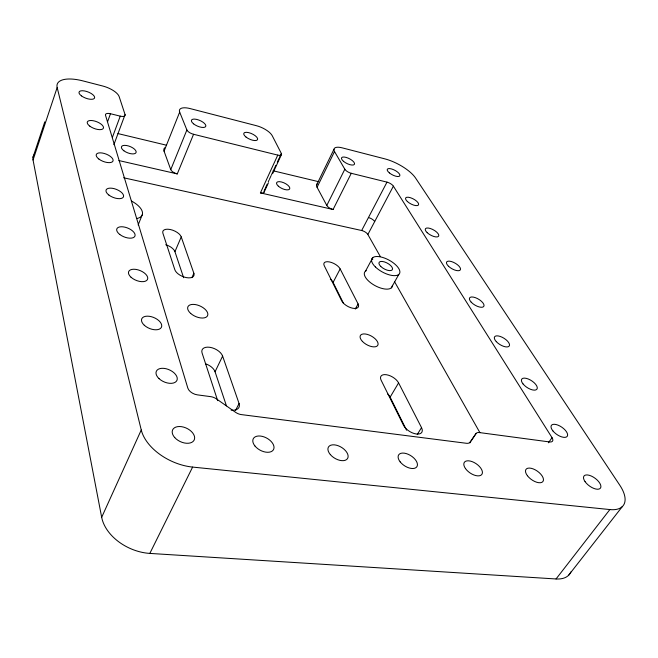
<?xml version="1.0" encoding="UTF-8"?>
<svg xmlns="http://www.w3.org/2000/svg" width="658" height="658" viewBox="0 0 658 658"><rect width="100%" height="100%" fill="white"/><g stroke="black" fill="none" stroke-linecap="round" stroke-linejoin="round"><path stroke-width="0.99" d="M32.999 157.32L44.785 121.837M570.856 571.95A36.914 19.501 37.9 0 1 556.043 578.966L149.835 553.411A42.614 29.585 24.6 0 1 101.677 517.311L33.048 159.993L57.164 87.514A31.354 12.527 21 0 1 82.826 80.876L102.804 86.033A15.34 6.054 21.4 0 1 119.172 96.652L125.069 114.607L113.883 144.678M107.608 121.64L110.486 113.735L120.241 116.145A6.243 2.533 21.7 0 0 125.069 114.607M112.534 136.987L120.241 116.145M179.675 112.115L186.888 129.971A5.988 2.402 23.3 0 0 193.559 134.281L177.273 173.901A5.864 2.542 23 0 1 170.759 169.616L164.064 151.192L179.675 112.115A14.575 5.692 23.3 0 1 190.08 108.57L256.406 125.694A14.048 5.396 24.8 0 1 272.256 135.77L281.328 153.446L280.588 155.041M138.155 224.954L142.153 214.985M170.759 169.616L186.888 129.971M183.64 277.734L174.938 251.669L181.238 236.913A9.977 4.795 23 0 0 170.192 229.502A9.977 4.795 23 0 0 162.888 233.212L174.831 269.722A10.372 5.223 23.5 0 0 186.411 277.618A10.372 5.223 23.5 0 0 193.863 273.276L181.238 236.913M191.897 277.709L193.863 273.276M101.677 517.311L141.256 429.978L57.164 87.514M317.411 183.582A13.201 5.322 26.5 0 0 317.074 187.291L326.796 205.444A5.412 2.237 26.7 0 0 333.047 209.483L260.412 192.893L277.766 155.115A5.725 2.245 25.2 0 0 281.328 153.446M264.36 190.261L265.067 188.723M265.421 187.949L267.197 184.092M268.275 181.773L268.99 180.218M269.344 179.437L271.137 175.546M271.499 174.765L274.386 168.497M274.748 167.708L275.842 165.347M277.298 162.189L279.124 158.224M279.486 157.427L280.226 155.839M264.171 192.054L268.448 182.784M272.757 173.424L281.525 154.424M226.442 405.854L215.059 371.778L222.61 356.085A11.285 6.267 25.1 0 0 209.902 347.309A11.285 6.267 25.1 0 0 202.064 352.951L217.675 400.664M316.597 184.939L333.968 149.276M317.074 187.291L334.519 151.537A13.448 5.009 26.5 0 1 342.144 147.836L384.782 158.849A26.591 9.788 27.5 0 1 415.617 178.112L619.795 485.217A38.583 18.07 36.3 0 1 609.867 509.563L556.043 578.966M149.835 553.411L192.613 467.081L609.867 509.563M326.796 205.444L344.833 169.229L334.519 151.537M333.088 209.491L351.273 173.301L386.994 182.134A5.461 2.064 27.5 0 1 393.385 186.165L552.037 437.677A7.378 3.455 34.5 0 1 549.636 441.954L479.452 432.569A7.649 3.816 33.7 0 0 476.055 433.523L469.894 442.275A7.723 3.923 33.4 0 1 466.399 443.286L241.396 414.606A8.439 4.935 26.8 0 1 235.408 412.212L216.663 399.036A8.513 5.017 25.7 0 0 210.675 396.642L197.384 394.866A8.472 4.96 24.9 0 1 187.834 388.13L105.51 115.282A6.325 2.591 21.5 0 1 110.486 113.735M235.474 410.6L239.06 403.494L222.61 356.085M343.435 303.223L333.088 282.422L340.153 268.916A9.212 4.187 27.3 0 0 329.494 261.942A9.212 4.187 27.3 0 0 324.254 265.717L341.716 300.87A9.574 4.524 28.2 0 0 352.869 308.265A9.574 4.524 28.2 0 0 358.1 303.93L340.153 268.916M123.663 177.775L361.661 230.514L386.994 182.134M380.324 256.554L367.855 234.503L393.385 186.165M365.552 271.08L372.79 257.607M355.295 309.087L358.1 303.93M391.313 287.867L398.789 274.452M406.562 430.192L390.136 397.144L398.584 382.89A10.446 5.305 30.5 0 0 386.411 374.731A10.446 5.305 30.5 0 0 381.13 380.225L403.486 425.249A10.964 5.758 32.1 0 0 416.317 433.992A10.964 5.758 32.1 0 0 421.523 427.634L398.584 382.89M417.279 434.453L421.523 427.634M469.894 442.892L470.766 441.559M471.21 440.893L472.082 439.56M472.526 438.894L476.055 433.523M548.435 442.785L552.037 437.677M568.578 575.306L622.32 506.586M118.892 160.56L177.273 173.901M117.922 133.574L166.244 145.155M273.193 170.8L318.653 181.698M193.559 134.281L277.766 155.115M394.677 281.928L479.937 432.693M192.613 467.081A44.958 27.932 25.1 0 1 141.256 429.978M33.048 159.993A30.219 13.736 20 0 1 34.01 154.836M351.273 173.301A5.519 2.106 26.7 0 1 344.833 169.229M264.006 191.026A5.609 2.385 25 0 1 260.412 192.893M361.661 230.514A5.322 2.237 27.6 0 1 367.855 234.503M368.439 217.568A5.363 2.196 27.6 0 1 374.69 221.565M372.535 259.622A7.065 3.068 28.3 0 1 372.815 259.063M392.448 285.284A15.578 6.942 28.5 0 1 374.69 285.432A15.578 6.942 28.5 0 1 366.226 270.652M131.501 201.052A19.403 9.163 21.6 0 1 136.782 218.538M239.06 403.494A11.819 6.901 26.3 0 1 231.131 410.131M164.064 151.192A14.279 6.029 23 0 1 164.771 147.762M330.341 279.206A9.138 4.261 27.4 0 1 333.088 282.422M387.603 393.846A10.355 5.387 30.7 0 1 390.128 397.144M165.701 244.71A9.895 4.877 22.9 0 1 174.938 251.66M205.419 363.734A11.178 6.358 25 0 1 215.059 371.77M81.444 95.887A8.307 3.315 21 0 0 94.456 98.239A8.307 3.315 21 0 0 84.569 90.952A8.307 3.315 21 0 0 81.444 95.887M465.519 468.619A10.627 5.527 34.4 0 0 481.582 474.722A10.627 5.527 34.4 0 0 472.271 461.677A10.627 5.527 34.4 0 0 465.519 468.619M407.36 201.496A7.304 2.78 28.1 0 0 418.414 205.041A7.304 2.78 28.1 0 0 410.502 197.729A7.304 2.78 28.1 0 0 407.36 201.496M427.198 232.685A7.592 2.994 28.8 0 0 438.59 236.247A7.592 2.994 28.8 0 0 430.25 228.466A7.592 2.994 28.8 0 0 427.198 232.685M400.146 461.842A10.865 5.955 32.9 0 0 416.744 466.909A10.865 5.955 32.9 0 0 406.422 453.633A10.865 5.955 32.9 0 0 400.146 461.842M254.942 445.984A11.49 6.893 28.4 0 0 273.202 450.088A11.49 6.893 28.4 0 0 262.09 436.328A11.49 6.893 28.4 0 0 254.942 445.984M174.748 437.586A11.91 7.394 25.1 0 0 193.937 440.449A11.91 7.394 25.1 0 0 181.575 426.68A11.91 7.394 25.1 0 0 174.748 437.586M159.03 378.638A11.268 6.58 23.7 0 0 176.895 380.464A11.268 6.58 23.7 0 0 163.957 368.365A11.268 6.58 23.7 0 0 159.03 378.638M144.308 325.258A10.709 5.881 22.7 0 0 161.342 327.421A10.709 5.881 22.7 0 0 149.185 316.276A10.709 5.881 22.7 0 0 144.308 325.258M131.065 277.281A10.207 5.289 22.1 0 0 147.351 279.699A10.207 5.289 22.1 0 0 135.893 269.393A10.207 5.289 22.1 0 0 131.065 277.281M119.764 234.462A9.755 4.779 21.7 0 0 134.931 236.115A9.755 4.779 21.7 0 0 122.964 226.829A9.755 4.779 21.7 0 0 119.764 234.462M108.858 195.039A9.344 4.335 21.4 0 0 123.433 196.931A9.344 4.335 21.4 0 0 112.057 188.237A9.344 4.335 21.4 0 0 108.858 195.039M98.922 159.088A8.965 3.948 21.2 0 0 112.929 161.169A8.965 3.948 21.2 0 0 102.105 152.993A8.965 3.948 21.2 0 0 98.922 159.088M89.817 126.155A8.62 3.611 21.1 0 0 103.306 128.392A8.62 3.611 21.1 0 0 92.967 120.677A8.62 3.611 21.1 0 0 89.817 126.155M330.341 454.588A11.145 6.407 30.9 0 0 347.564 458.511A11.145 6.407 30.9 0 0 336.156 445.137A11.145 6.407 30.9 0 0 330.341 454.588M527.42 475.726A10.413 5.141 35.4 0 0 542.834 481.623A10.413 5.141 35.4 0 0 533.194 468.907A10.413 5.141 35.4 0 0 527.42 475.726M585.077 481.664A10.224 4.787 36.2 0 0 600.112 488.483A10.224 4.787 36.2 0 0 591.41 476.088A10.224 4.787 36.2 0 0 585.077 481.664M552.901 430.908A9.623 4.409 34.5 0 0 567.097 436.476A9.623 4.409 34.5 0 0 557.951 425.126A9.623 4.409 34.5 0 0 552.901 430.908M523.077 383.984A9.105 4.063 33 0 0 536.714 389.421A9.105 4.063 33 0 0 528.242 378.992A9.105 4.063 33 0 0 523.077 383.984M496.296 341.642A8.661 3.759 31.7 0 0 509.193 346.075A8.661 3.759 31.7 0 0 500.261 336.46A8.661 3.759 31.7 0 0 496.296 341.642M471.21 302.186A8.266 3.471 30.6 0 0 483.663 306.57A8.266 3.471 30.6 0 0 475.29 297.63A8.266 3.471 30.6 0 0 471.21 302.186M448.591 266.326A7.912 3.224 29.6 0 0 460.337 269.887A7.912 3.224 29.6 0 0 451.544 261.588A7.912 3.224 29.6 0 0 448.591 266.326M389.388 172.906A7.041 2.591 27.5 0 0 399.809 175.809A7.041 2.591 27.5 0 0 391.494 168.933A7.041 2.591 27.5 0 0 389.388 172.906M343.534 161.35A7.197 2.706 26.6 0 0 354.391 164.368A7.197 2.706 26.6 0 0 346.124 157.402A7.197 2.706 26.6 0 0 343.534 161.35M362.377 341.362A9.985 4.894 29.3 0 0 377.676 345.466A9.985 4.894 29.3 0 0 367.197 334.363A9.985 4.894 29.3 0 0 362.377 341.362M190.688 313.43A10.808 5.716 24.2 0 0 207.558 315.708A10.808 5.716 24.2 0 0 194.965 304.506A10.808 5.716 24.2 0 0 190.688 313.43M375.373 266.926A15.693 6.81 28.4 0 0 399.283 273.925A15.693 6.81 28.4 0 0 382.512 257.401A15.693 6.81 28.4 0 0 375.373 266.926M380.727 266.4A7.559 3.282 28.4 0 0 392.267 269.821A7.559 3.282 28.4 0 0 384.239 261.851A7.559 3.282 28.4 0 0 380.727 266.4M278.375 186.198A7.23 2.994 25.5 0 0 289.561 189.109A7.23 2.994 25.5 0 0 281.591 182.003A7.23 2.994 25.5 0 0 278.375 186.198M246.026 137.061A7.559 2.945 24.6 0 0 257.525 139.669A7.559 2.945 24.6 0 0 248.518 132.595A7.559 2.945 24.6 0 0 246.026 137.061M193.575 123.844A7.781 3.068 23.5 0 0 205.641 126.591A7.781 3.068 23.5 0 0 196.652 119.402A7.781 3.068 23.5 0 0 193.575 123.844M123.868 150.764A7.863 3.38 21.8 0 0 136.033 152.656A7.863 3.38 21.8 0 0 126.426 145.492A7.863 3.38 21.8 0 0 123.868 150.764"/></g></svg>
